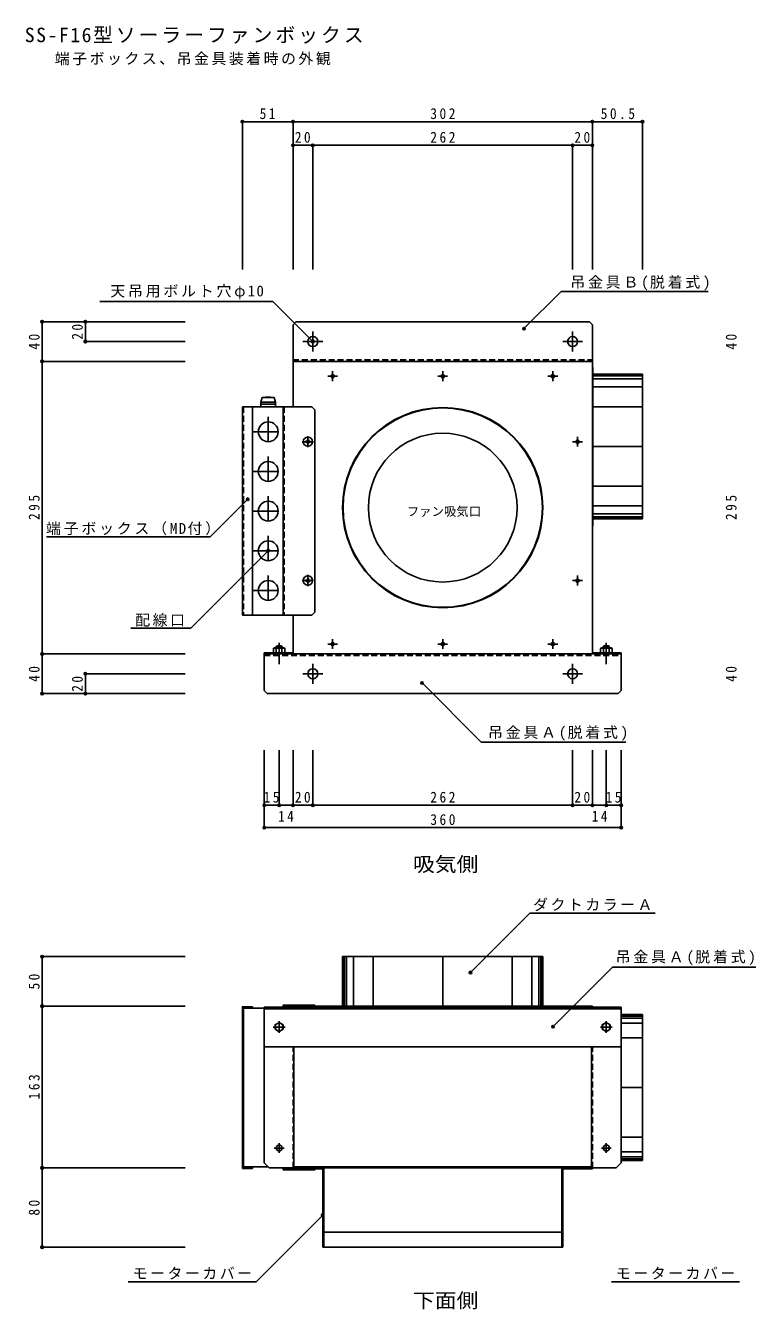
# Model space of a CAD drawing. Units: millimetres at full size, sheet at 1:5. Extents: x -793 to 1010, y -700 to 678.
# Drawn here: x -793 to -76, y -616 to 678 of the extents above; entities that cross this region are included whole.
import ezdxf
from ezdxf.enums import TextEntityAlignment as Align

# ---------------------------------------------------------------- set-up
doc = ezdxf.new("R2010")
doc.units = ezdxf.units.MM
doc.header["$LTSCALE"] = 5
doc.header["$PDMODE"] = 32
doc.header["$PDSIZE"] = 2.5
for name, pattern in [('CHAIN1', [8, 5, -1, 1, -1]), ('CHAIN2', [12, 9, -1, 1, -1]), ('DASHED1', [1.8, 1.2, -0.6])]:
    doc.linetypes.add(name, pattern=pattern)
doc.layers.add('0-0', color=7, linetype='Continuous')
doc.styles.add('ＭＳ ゴシック', font='')
doc.styles.get('ＭＳ ゴシック').set_extended_font_data('MS Gothic')

msp = doc.modelspace()

# ---------------------------------------------------------------- linework, layer by layer
at = {"layer": '0-0', "color": 4}
for p, q in [((-523.748, 581.314), (-574.748, 581.314)), ((-574.748, 581.314), (-574.748, 432.277)), ((-523.748, 581.314), (-523.748, 432.277)), ((-523.748, 581.314), (-221.748, 581.314)), ((-523.748, 581.314), (-523.748, 432.277)), ((-221.748, 581.314), (-221.748, 432.277)), ((-221.748, 581.314), (-171.248, 581.314)), ((-171.248, 581.314), (-171.248, 432.277)), ((-523.748, 557.477), (-503.748, 557.477)), ((-523.748, 557.477), (-523.748, 432.277)), ((-503.748, 557.477), (-503.748, 432.277)), ((-503.748, 557.477), (-241.748, 557.477)), ((-241.748, 557.477), (-241.748, 432.277)), ((-241.748, 557.477), (-221.748, 557.477)), ((-221.748, 557.477), (-221.748, 432.277)), ((-290.766, 372.645), (-253.42, 409.992)), ((-253.42, 409.992), (-105.053, 409.992)), ((-544.077, 399.966), (-718.646, 399.966)), ((-503.748, 359.638), (-544.077, 399.966)), ((-776.731, 379.638), (-776.731, 339.638)), ((-776.731, 379.638), (-632.485, 379.638)), ((-733.189, 379.638), (-733.189, 359.638)), ((-733.189, 379.638), (-632.485, 379.638)), ((-733.189, 359.638), (-632.485, 359.638)), ((-776.731, 339.638), (-632.485, 339.638)), ((-776.731, 339.638), (-776.731, 44.638)), ((-509.848, 259.144), (-510.968, 259.127)), ((-509.848, 259.144), (-509.443, 259.332)), ((-509.254, 259.738), (-509.443, 259.332)), ((-509.254, 259.738), (-509.238, 260.857)), ((-508.242, 259.738), (-508.259, 260.857)), ((-508.242, 259.738), (-508.054, 259.332)), ((-507.648, 259.144), (-508.054, 259.332)), ((-507.648, 259.144), (-506.529, 259.127)), ((-509.848, 258.131), (-510.968, 258.148)), ((-509.848, 258.131), (-509.443, 257.943)), ((-509.254, 257.537), (-509.443, 257.943)), ((-509.254, 257.537), (-509.238, 256.418)), ((-508.242, 257.537), (-508.259, 256.418)), ((-508.242, 257.537), (-508.054, 257.943)), ((-507.648, 258.131), (-508.054, 257.943)), ((-507.648, 258.131), (-506.529, 258.148)), ((-569.364, 200.633), (-607.25, 162.747)), ((-607.25, 162.747), (-772.377, 162.747)), ((-548.748, 148.638), (-626.661, 70.725)), ((-509.848, 119.144), (-510.968, 119.127)), ((-509.848, 118.131), (-510.968, 118.148)), ((-509.848, 119.144), (-509.443, 119.332)), ((-509.848, 118.131), (-509.443, 117.943)), ((-509.254, 119.738), (-509.443, 119.332)), ((-509.254, 117.537), (-509.443, 117.943)), ((-509.254, 119.738), (-509.238, 120.857)), ((-509.254, 117.537), (-509.238, 116.418)), ((-508.242, 119.738), (-508.259, 120.857)), ((-508.242, 117.537), (-508.259, 116.418)), ((-508.242, 119.738), (-508.054, 119.332)), ((-508.242, 117.537), (-508.054, 117.943)), ((-507.648, 119.144), (-508.054, 119.332)), ((-507.648, 118.131), (-508.054, 117.943)), ((-507.648, 119.144), (-506.529, 119.127)), ((-507.648, 118.131), (-506.529, 118.148)), ((-626.661, 70.725), (-687.176, 70.725)), ((-540.748, 52.196), (-540.207, 52.738)), ((-540.748, 52.196), (-534.748, 52.196)), ((-540.748, 50.638), (-540.748, 52.196)), ((-540.207, 52.738), (-535.29, 52.738)), ((-540.207, 50.638), (-540.207, 52.738)), ((-538.998, 52.738), (-538.998, 52.738)), ((-537.748, 52.738), (-537.748, 52.738)), ((-535.29, 52.738), (-534.748, 52.196)), ((-535.29, 50.638), (-535.29, 52.738)), ((-534.748, 50.638), (-534.748, 52.196)), ((-210.748, 52.196), (-210.207, 52.738)), ((-210.748, 52.196), (-204.748, 52.196)), ((-210.748, 50.638), (-210.748, 52.196)), ((-210.207, 52.738), (-205.29, 52.738)), ((-210.207, 50.638), (-210.207, 52.738)), ((-208.998, 52.738), (-208.998, 52.738)), ((-207.748, 52.738), (-207.748, 52.738)), ((-205.29, 52.738), (-204.748, 52.196)), ((-205.29, 50.638), (-205.29, 52.738)), ((-204.748, 50.638), (-204.748, 52.196)), ((-776.731, 44.638), (-632.485, 44.638)), ((-776.731, 44.638), (-776.731, 4.638)), ((-531.975, 45.638), (-543.522, 45.638)), ((-532.848, 50.638), (-542.648, 50.638)), ((-540.635, 45.638), (-540.635, 50.133)), ((-534.862, 45.638), (-534.862, 50.133)), ((-201.975, 45.638), (-213.522, 45.638)), ((-202.848, 50.638), (-212.648, 50.638)), ((-210.635, 45.638), (-210.635, 50.133)), ((-204.862, 45.638), (-204.862, 50.133)), ((-733.189, 4.638), (-733.189, 24.638)), ((-733.189, 24.638), (-632.485, 24.638)), ((-393.628, 15.397), (-333.805, -44.426)), ((-776.731, 4.638), (-632.485, 4.638)), ((-733.189, 4.638), (-632.485, 4.638)), ((-333.805, -44.426), (-188.184, -44.426)), ((-552.748, -130.506), (-552.748, -52.32)), ((-552.748, -107.919), (-552.748, -52.32)), ((-537.748, -107.919), (-537.748, -52.32)), ((-523.748, -107.919), (-523.748, -52.32)), ((-503.748, -107.919), (-503.748, -52.32)), ((-241.748, -107.919), (-241.748, -52.32)), ((-221.748, -107.919), (-221.748, -52.32)), ((-207.748, -107.919), (-207.748, -52.32)), ((-192.748, -130.506), (-192.748, -52.32)), ((-192.748, -107.919), (-192.748, -52.32)), ((-552.748, -107.919), (-537.748, -107.919)), ((-537.748, -107.919), (-523.748, -107.919)), ((-523.748, -107.919), (-503.748, -107.919)), ((-503.748, -107.919), (-241.748, -107.919)), ((-241.748, -107.919), (-221.748, -107.919)), ((-221.748, -107.919), (-207.748, -107.919)), ((-207.748, -107.919), (-192.748, -107.919)), ((-552.748, -130.506), (-192.748, -130.506)), ((-344.746, -276.652), (-284.922, -216.829)), ((-284.922, -216.829), (-158.498, -216.829)), ((-776.731, -260.569), (-776.731, -310.569)), ((-776.731, -260.569), (-632.485, -260.569)), ((-776.731, -310.569), (-632.485, -310.569)), ((-776.731, -310.569), (-776.731, -473.569)), ((-776.731, -310.569), (-632.485, -310.569)), ((-776.731, -473.569), (-632.485, -473.569)), ((-776.731, -473.569), (-776.731, -553.569)), ((-493.748, -521.282), (-560.928, -588.462)), ((-776.731, -553.569), (-632.485, -553.569)), ((-690.018, -588.462), (-560.928, -588.462)), ((-202.562, -588.462), (-73.505, -588.462))]:
    msp.add_line(p, q, dxfattribs=at)
at = {"layer": '0-0'}
for p, q in [((-520.748, 379.638), (-523.748, 376.638)), ((-523.748, 376.638), (-523.748, 339.638)), ((-520.748, 379.638), (-224.748, 379.638)), ((-224.748, 379.638), (-221.748, 376.638)), ((-221.748, 376.638), (-221.748, 339.638)), ((-523.748, 339.638), (-221.748, 339.638)), ((-523.748, 313.638), (-523.748, 339.638)), ((-523.748, 293.638), (-523.748, 339.638)), ((-221.748, 59.638), (-221.748, 339.638)), ((-221.248, 333.888), (-221.748, 333.888)), ((-221.248, 173.888), (-221.248, 333.888)), ((-171.248, 326.888), (-221.248, 326.888)), ((-171.248, 326.688), (-221.248, 326.688)), ((-171.248, 326.388), (-221.248, 326.388)), ((-171.248, 325.888), (-221.248, 325.888)), ((-171.248, 324.888), (-221.248, 324.888)), ((-171.248, 180.888), (-171.248, 326.888)), ((-221.748, 208.04), (-221.748, 312.888)), ((-171.248, 321.888), (-221.248, 321.888)), ((-171.248, 313.888), (-221.248, 313.888)), ((-541.248, 298.638), (-556.248, 298.638)), ((-556.248, 298.638), (-556.248, 296.638)), ((-542.748, 303.138), (-541.248, 298.638)), ((-541.248, 298.638), (-541.248, 296.638)), ((-574.748, 293.638), (-574.748, 83.638)), ((-504.748, 293.638), (-574.748, 293.638)), ((-564.748, 293.638), (-564.748, 83.638)), ((-556.248, 296.638), (-556.248, 293.638)), ((-541.248, 296.638), (-556.248, 296.638)), ((-533.748, 293.638), (-533.748, 83.638)), ((-504.748, 293.638), (-501.748, 290.638)), ((-501.748, 86.638), (-501.748, 290.638)), ((-171.248, 293.888), (-221.248, 293.888)), ((-171.248, 253.888), (-221.248, 253.888)), ((-171.248, 213.888), (-221.248, 213.888)), ((-171.248, 193.888), (-221.248, 193.888)), ((-171.248, 185.888), (-221.248, 185.888)), ((-171.248, 182.888), (-221.248, 182.888)), ((-171.248, 181.888), (-221.248, 181.888)), ((-171.248, 181.388), (-221.248, 181.388)), ((-221.248, 173.888), (-221.748, 173.888)), ((-171.248, 181.088), (-221.248, 181.088)), ((-171.248, 180.888), (-221.248, 180.888)), ((-504.748, 83.638), (-574.748, 83.638)), ((-523.748, 60.638), (-523.748, 83.638)), ((-523.748, 59.638), (-523.748, 83.638)), ((-501.748, 86.638), (-504.748, 83.638)), ((-523.748, 60.638), (-523.748, 45.638)), ((-221.748, 60.638), (-221.748, 45.638)), ((-552.748, 45.638), (-552.748, 44.638)), ((-523.748, 45.638), (-552.748, 45.638)), ((-522.748, 44.638), (-552.748, 44.638)), ((-552.748, 44.638), (-192.748, 44.638)), ((-552.748, 7.638), (-552.748, 44.638)), ((-222.748, 44.638), (-192.748, 44.638)), ((-221.748, 45.638), (-192.748, 45.638)), ((-192.748, 45.638), (-192.748, 44.638)), ((-192.748, 7.638), (-192.748, 44.638)), ((-552.748, 7.638), (-549.748, 4.638)), ((-195.748, 4.638), (-549.748, 4.638)), ((-195.748, 4.638), (-192.748, 7.638)), ((-473.248, -260.569), (-473.248, -310.569)), ((-472.748, -260.569), (-472.748, -310.569)), ((-471.748, -260.569), (-471.748, -310.569)), ((-469.748, -260.569), (-469.748, -310.569)), ((-462.748, -260.569), (-462.748, -310.569)), ((-442.748, -260.569), (-442.748, -310.569)), ((-372.748, -260.569), (-372.748, -310.569)), ((-302.748, -260.569), (-302.748, -310.569)), ((-282.748, -260.569), (-282.748, -310.569)), ((-275.748, -260.569), (-275.748, -310.569)), ((-273.748, -260.569), (-273.748, -310.569)), ((-272.748, -260.569), (-272.748, -310.569)), ((-272.248, -260.569), (-272.248, -310.569)), ((-271.748, -260.569), (-271.748, -310.569)), ((-501.748, -309.569), (-533.748, -309.569)), ((-533.748, -309.569), (-533.748, -311.569)), ((-221.748, -310.569), (-532.748, -310.569)), ((-532.748, -310.569), (-532.748, -311.569)), ((-523.748, -310.569), (-523.748, -311.569)), ((-501.748, -309.569), (-501.748, -310.569)), ((-221.748, -310.569), (-221.748, -311.569)), ((-573.748, -312.069), (-573.748, -473.069)), ((-564.748, -312.069), (-573.748, -312.069)), ((-552.748, -312.569), (-573.748, -312.569)), ((-564.748, -311.069), (-564.748, -312.069)), ((-192.748, -311.569), (-552.748, -311.569)), ((-192.748, -313.169), (-552.748, -313.169)), ((-192.748, -311.569), (-192.748, -468.569)), ((-171.248, -319.069), (-192.748, -319.069)), ((-171.248, -319.269), (-192.748, -319.269)), ((-171.248, -319.569), (-192.748, -319.569)), ((-171.248, -320.569), (-192.748, -320.569)), ((-171.248, -322.569), (-192.748, -322.569)), ((-171.248, -319.069), (-171.248, -466.069)), ((-541.748, -333.878), (-537.748, -336.187)), ((-533.748, -329.259), (-537.748, -326.95)), ((-537.748, -336.187), (-533.748, -333.878)), ((-533.748, -333.878), (-533.748, -329.259)), ((-211.748, -333.878), (-207.748, -336.187)), ((-203.748, -329.259), (-207.748, -326.95)), ((-207.748, -336.187), (-203.748, -333.878)), ((-203.748, -333.878), (-203.748, -329.259)), ((-171.248, -327.569), (-192.748, -327.569)), ((-171.248, -342.569), (-192.748, -342.569)), ((-192.748, -351.569), (-552.748, -351.569)), ((-522.748, -473.569), (-522.748, -351.569)), ((-222.748, -473.569), (-222.748, -351.569)), ((-171.248, -392.569), (-192.748, -392.569)), ((-171.248, -442.569), (-192.748, -442.569)), ((-171.248, -457.569), (-192.748, -457.569)), ((-171.248, -462.569), (-192.748, -462.569)), ((-171.248, -464.569), (-192.748, -464.569)), ((-171.248, -465.569), (-192.748, -465.569)), ((-171.248, -465.869), (-192.748, -465.869)), ((-564.748, -474.069), (-574.748, -474.069)), ((-548.748, -472.569), (-573.748, -472.569)), ((-564.748, -473.069), (-573.748, -473.069)), ((-564.748, -473.069), (-564.748, -474.069)), ((-547.748, -473.569), (-552.748, -468.569)), ((-197.748, -473.569), (-547.748, -473.569)), ((-197.748, -473.569), (-547.748, -473.569)), ((-533.748, -473.569), (-533.748, -475.569)), ((-532.748, -473.569), (-532.748, -474.569)), ((-493.748, -474.569), (-532.748, -474.569)), ((-523.748, -473.569), (-523.748, -474.569)), ((-222.748, -472.569), (-522.748, -472.569)), ((-493.748, -474.569), (-493.748, -553.569)), ((-492.748, -473.569), (-492.748, -553.569)), ((-252.748, -473.569), (-252.748, -553.569)), ((-221.748, -473.569), (-221.748, -474.569)), ((-197.748, -473.569), (-192.748, -468.569)), ((-171.248, -466.069), (-192.748, -466.069)), ((-252.748, -538.569), (-492.748, -538.569)), ((-251.748, -553.569), (-493.748, -553.569))]:
    msp.add_line(p, q, dxfattribs=at)
at = {"layer": '0-0', "color": 4, "linetype": 'CHAIN1'}
for p, q in [((-503.748, 369.638), (-503.748, 349.638)), ((-241.748, 369.638), (-241.748, 349.638)), ((-513.748, 359.638), (-493.748, 359.638)), ((-251.748, 359.638), (-231.748, 359.638)), ((-488.748, 324.638), (-478.748, 324.638)), ((-483.748, 329.638), (-483.748, 319.638)), ((-377.748, 324.638), (-367.748, 324.638)), ((-372.748, 329.638), (-372.748, 319.638)), ((-266.748, 324.638), (-256.748, 324.638)), ((-261.748, 329.638), (-261.748, 319.638)), ((-548.748, 283.638), (-548.748, 253.638)), ((-563.748, 268.638), (-533.748, 268.638)), ((-508.748, 263.638), (-508.748, 253.638)), ((-236.748, 263.638), (-236.748, 253.638)), ((-513.748, 258.638), (-503.748, 258.638)), ((-241.748, 258.638), (-231.748, 258.638)), ((-548.748, 243.638), (-548.748, 213.638)), ((-563.748, 228.638), (-533.748, 228.638)), ((-548.748, 203.638), (-548.748, 173.638)), ((-563.748, 188.638), (-533.748, 188.638)), ((-548.748, 163.638), (-548.748, 133.638)), ((-563.748, 148.638), (-533.748, 148.638)), ((-548.748, 123.638), (-548.748, 93.638)), ((-513.748, 118.638), (-503.748, 118.638)), ((-508.748, 123.638), (-508.748, 113.638)), ((-241.748, 118.638), (-231.748, 118.638)), ((-236.748, 123.638), (-236.748, 113.638)), ((-563.748, 108.638), (-533.748, 108.638)), ((-537.748, 34.238), (-537.748, 55.738)), ((-488.748, 54.638), (-478.748, 54.638)), ((-483.748, 59.638), (-483.748, 49.638)), ((-377.748, 54.638), (-367.748, 54.638)), ((-372.748, 59.638), (-372.748, 49.638)), ((-266.748, 54.638), (-256.748, 54.638)), ((-261.748, 59.638), (-261.748, 49.638)), ((-207.748, 34.238), (-207.748, 55.738)), ((-503.748, 34.638), (-503.748, 14.638)), ((-241.748, 34.638), (-241.748, 14.638)), ((-513.748, 24.638), (-493.748, 24.638)), ((-251.748, 24.638), (-231.748, 24.638)), ((-531.748, -331.569), (-543.748, -331.569)), ((-537.748, -337.569), (-537.748, -325.569)), ((-201.748, -331.569), (-213.748, -331.569)), ((-207.748, -337.569), (-207.748, -325.569)), ((-537.748, -458.569), (-537.748, -448.569)), ((-207.748, -458.569), (-207.748, -448.569)), ((-542.748, -453.569), (-532.748, -453.569)), ((-212.748, -453.569), (-202.748, -453.569))]:
    msp.add_line(p, q, dxfattribs=at)
at = {"layer": '0-0', "linetype": 'DASHED1'}
for p, q in [((-523.748, 341.238), (-221.748, 341.238)), ((-573.748, 293.638), (-573.748, 83.638)), ((-532.748, 293.638), (-532.748, 83.638)), ((-552.748, 43.038), (-192.748, 43.038)), ((-523.748, -473.569), (-523.748, -351.569)), ((-221.748, -473.569), (-221.748, -351.569))]:
    msp.add_line(p, q, dxfattribs=at)
at = {"layer": '0-0', "color": 4, "linetype": 'CHAIN2'}
for p, q in [((-508.748, 264.288), (-508.748, 252.988)), ((-514.398, 258.638), (-503.098, 258.638)), ((-514.398, 118.638), (-503.098, 118.638)), ((-508.748, 124.288), (-508.748, 112.988))]:
    msp.add_line(p, q, dxfattribs=at)
at = {"layer": '0-0'}
for points in [[(-542.748, 303.138), (-554.748, 303.138), (-556.248, 298.638)], [(-541.248, 296.638), (-541.248, 293.638), (-556.248, 293.638)], [(-271.748, -260.569), (-473.748, -260.569), (-473.748, -310.569)], [(-564.748, -311.069), (-574.748, -311.069), (-574.748, -474.069)], [(-552.748, -468.569), (-552.748, -312.833), (-552.748, -311.569)], [(-537.748, -326.95), (-541.748, -329.259), (-541.748, -333.878)], [(-207.748, -326.95), (-211.748, -329.259), (-211.748, -333.878)], [(-501.748, -474.569), (-501.748, -475.569), (-533.748, -475.569)], [(-221.748, -474.569), (-251.748, -474.569), (-251.748, -553.569)]]:
    msp.add_lwpolyline(points, dxfattribs=at)
at = {"layer": '0-0', "color": 4}
for points in [[(-543.522, 45.638), (-543.522, 50.133), (-542.648, 50.638)], [(-531.975, 45.638), (-531.975, 50.133), (-532.848, 50.638)], [(-213.522, 45.638), (-213.522, 50.133), (-212.648, 50.638)], [(-201.975, 45.638), (-201.975, 50.133), (-202.848, 50.638)], [(-261.474, -331.112), (-201.651, -271.289), (-56.031, -271.289)]]:
    msp.add_lwpolyline(points, dxfattribs=at)
at = {"layer": '0-0'}
for centre, radius in [((-503.748, 359.638), 5), ((-241.748, 359.638), 5), ((-483.748, 324.638), 1.65), ((-372.748, 324.638), 1.65), ((-261.748, 324.638), 1.65), ((-372.748, 192.138), 101), ((-372.748, 192.138), 100.5), ((-548.748, 268.638), 10), ((-372.748, 192.138), 75), ((-236.748, 258.638), 1.65), ((-548.748, 228.638), 10), ((-548.748, 188.638), 10), ((-548.748, 148.638), 10), ((-548.748, 108.638), 10), ((-236.748, 118.638), 1.65), ((-483.748, 54.638), 1.65), ((-372.748, 54.638), 1.65), ((-261.748, 54.638), 1.65), ((-503.748, 24.638), 5), ((-241.748, 24.638), 5), ((-537.748, -331.569), 4), ((-207.748, -331.569), 4), ((-537.748, -453.569), 3), ((-207.748, -453.569), 3)]:
    msp.add_circle(centre, radius, dxfattribs=at)
at = {"layer": '0-0', "color": 4}
for centre in [(-508.748, 258.638), (-508.748, 118.638)]:
    msp.add_circle(centre, 4.65, dxfattribs=at)
at = {"layer": '0-0'}
msp.add_arc((-548.748, 273.138), 30.5, 79.61114, 100.38886, dxfattribs=at)
at = {"layer": '0-0', "color": 4}
for centre, radius, start, end in [((-508.748, 258.638), 2.273, 167.56226, 192.43773), ((-508.748, 258.638), 2.273, 77.56226, 102.43773), ((-508.748, 258.638), 2.273, 347.56226, 12.43773), ((-508.748, 258.638), 2.273, 257.56226, 282.43773), ((-508.748, 118.638), 2.273, 167.56226, 192.43773), ((-508.748, 118.638), 2.273, 77.56226, 102.43773), ((-508.748, 118.638), 2.273, 347.56226, 12.43773), ((-508.748, 118.638), 2.273, 257.56226, 282.43773), ((-542.078, 48.024), 2.556, 55.61586, 124.38412), ((-537.748, 41.026), 9.553, 72.41209, 107.58789), ((-533.418, 48.024), 2.556, 55.61586, 124.38412), ((-212.078, 48.024), 2.556, 55.61586, 124.38412), ((-207.748, 41.026), 9.553, 72.41209, 107.58789), ((-203.418, 48.024), 2.556, 55.61586, 124.38412)]:
    msp.add_arc(centre, radius, start, end, dxfattribs=at)
at = {"layer": '0-0', "color": 5}
for p in [(-574.748, 581.314), (-523.748, 581.314), (-221.748, 581.314), (-171.248, 581.314), (-523.748, 557.477), (-503.748, 557.477), (-241.748, 557.477), (-221.748, 557.477), (-776.731, 379.638), (-733.189, 379.638), (-290.766, 372.645), (-733.189, 359.638), (-503.748, 359.638), (-776.731, 339.638), (-569.364, 200.633), (-548.748, 148.638), (-776.731, 44.638), (-733.189, 24.638), (-393.628, 15.397), (-776.731, 4.638), (-733.189, 4.638), (-552.748, -107.919), (-537.748, -107.919), (-523.748, -107.919), (-503.748, -107.919), (-241.748, -107.919), (-221.748, -107.919), (-207.748, -107.919), (-192.748, -107.919), (-552.748, -130.506), (-192.748, -130.506), (-776.731, -260.569), (-344.746, -276.652), (-776.731, -310.569), (-261.474, -331.112), (-776.731, -473.569), (-493.748, -521.282), (-776.731, -553.569)]:
    msp.add_point(p, dxfattribs=at)

# ---------------------------------------------------------------- texts
at = {"layer": '0-0', "color": 4, "style": 'ＭＳ ゴシック'}
msp.add_text('ファン吸気口', height=9.164, dxfattribs=at).set_placement((-409.004, 181.075), align=Align.BOTTOM_LEFT)
at = {"layer": '0-0', "style": 'ＭＳ ゴシック', "width": 1.1}
for s, p in [('吸気側', (-402.769, -179.182)), ('下面側', (-402.769, -618.999))]:
    msp.add_text(s, height=14.66, dxfattribs=at).set_placement(p, align=Align.BOTTOM_LEFT)
at = {"layer": '0-0', "attachment_point": 7, "style": 'ＭＳ ゴシック'}
for s, insert, char_height in [('\\T1.15;SS-F16型ソーラーファンボックス', (-794.324, 659.874), 14.66), ('\\T1.17;端子ボックス、吊金具装着時の外観', (-764.003, 638.223), 11), ('\\T1.36;\\W0.9;51', (-557.373, 583.814), 11), ('\\T1.38;\\W0.9;302', (-385.248, 583.814), 11), ('\\T1.38;\\W0.9;50.5', (-213.373, 583.814), 11), ('\\T1.36;\\W0.9;20', (-521.873, 559.977), 11), ('\\T1.38;\\W0.9;262', (-385.248, 559.977), 11), ('\\T1.36;\\W0.9;20', (-239.873, 559.977), 11), ('\\T1.19;天吊用ボルト穴φ10', (-708.023, 402.143), 11), ('\\T1.19;吊金具Ｂ(脱着式)', (-244.009, 411.126), 11), ('\\T1.19;端子ボックス（MD付）', (-772.908, 164.233), 11), ('\\T1.17;配線口', (-682.879, 72.118), 11), ('\\T1.19;吊金具Ａ(脱着式)', (-327.042, -42.865), 11), ('\\T1.36;\\W0.9;15', (-553.373, -105.419), 11), ('\\T1.36;\\W0.9;20', (-521.873, -105.419), 11), ('\\T1.38;\\W0.9;262', (-385.248, -105.419), 11), ('\\T1.36;\\W0.9;20', (-239.873, -105.419), 11), ('\\T1.36;\\W0.9;15', (-208.373, -105.419), 11), ('\\T1.36;\\W0.9;14', (-538.814, -124.537), 11), ('\\T1.36;\\W0.9;14', (-222.42, -124.407), 11), ('\\T1.38;\\W0.9;360', (-385.248, -128.006), 11), ('\\T1.17;ダクトカラーＡ', (-281.554, -214.738), 11), ('\\T1.19;吊金具Ａ(脱着式)', (-198.283, -269.198), 11), ('\\T1.17;モーターカバー', (-685.42, -586.075), 11), ('\\T1.17;モーターカバー', (-197.965, -586.075), 11)]:
    msp.add_mtext(s, dxfattribs=dict(at, insert=insert, char_height=char_height))
at = {"layer": '0-0', "char_height": 11, "attachment_point": 7, "rotation": 90, "style": 'ＭＳ ゴシック'}
for s, insert in [('\\T1.36;\\W0.9;20', (-735.689, 361.513)), ('\\T1.36;\\W0.9;40', (-779.231, 351.513)), ('\\T1.36;\\W0.9;40', (-76.194, 351.513)), ('\\T1.38;\\W0.9;295', (-779.231, 179.638)), ('\\T1.38;\\W0.9;295', (-76.194, 179.638)), ('\\T1.36;\\W0.9;40', (-779.231, 16.513)), ('\\T1.36;\\W0.9;40', (-76.194, 16.513)), ('\\T1.36;\\W0.9;20', (-735.689, 6.513)), ('\\T1.36;\\W0.9;50', (-779.231, -293.694)), ('\\T1.38;\\W0.9;163', (-779.231, -404.569)), ('\\T1.36;\\W0.9;80', (-779.231, -521.694))]:
    msp.add_mtext(s, dxfattribs=dict(at, insert=insert))

doc.saveas('drawing.dxf')
